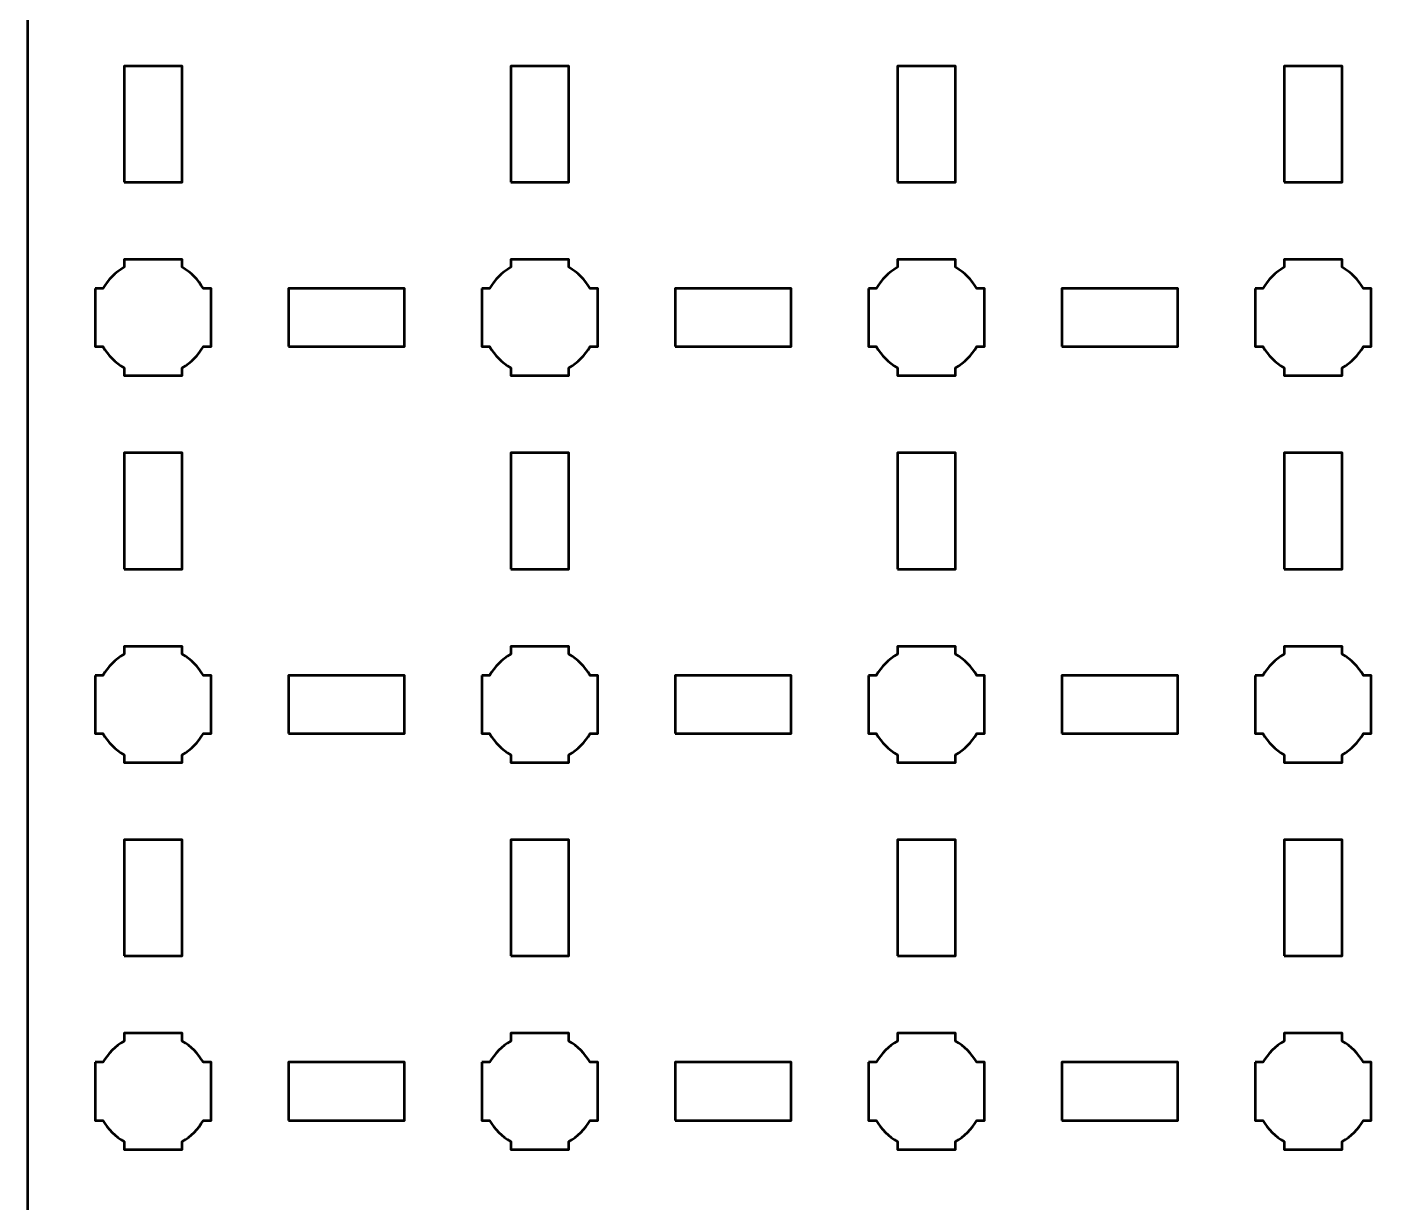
# Model space of a CAD drawing. Header units: centimetres. Extents: x -40.1 to 19.1, y -39.5 to 9.8.
# Drawn here: x -40.15 to -33.06, y -33.42 to -27.35 of the extents above; entities that cross this region are included whole.
import ezdxf

# ---------------------------------------------------------------- set-up
doc = ezdxf.new("R2010")
doc.units = ezdxf.units.CM
doc.header["$MEASUREMENT"] = 0
doc.layers.add('Layer 1', color=7, linetype='Continuous')

msp = doc.modelspace()

# ---------------------------------------------------------------- linework, layer by layer
at = {"layer": 'Layer 1', "lineweight": 53}
for points in [[(-39.65, -28.15), (-39.35, -28.15), (-39.35, -27.55), (-39.65, -27.55), (-39.65, -28.15)], [(-37.65, -28.15), (-37.35, -28.15), (-37.35, -27.55), (-37.65, -27.55), (-37.65, -28.15)], [(-35.65, -28.15), (-35.35, -28.15), (-35.35, -27.55), (-35.65, -27.55), (-35.65, -28.15)], [(-33.65, -28.15), (-33.35, -28.15), (-33.35, -27.55), (-33.65, -27.55), (-33.65, -28.15)], [(-38.8, -29), (-38.2, -29), (-38.2, -28.7), (-38.8, -28.7), (-38.8, -29)], [(-36.8, -29), (-36.2, -29), (-36.2, -28.7), (-36.8, -28.7), (-36.8, -29)], [(-34.8, -29), (-34.2, -29), (-34.2, -28.7), (-34.8, -28.7), (-34.8, -29)], [(-39.65, -30.15), (-39.35, -30.15), (-39.35, -29.55), (-39.65, -29.55), (-39.65, -30.15)], [(-37.65, -30.15), (-37.35, -30.15), (-37.35, -29.55), (-37.65, -29.55), (-37.65, -30.15)], [(-35.65, -30.15), (-35.35, -30.15), (-35.35, -29.55), (-35.65, -29.55), (-35.65, -30.15)], [(-33.65, -30.15), (-33.35, -30.15), (-33.35, -29.55), (-33.65, -29.55), (-33.65, -30.15)], [(-38.8, -31), (-38.2, -31), (-38.2, -30.7), (-38.8, -30.7), (-38.8, -31)], [(-36.8, -31), (-36.2, -31), (-36.2, -30.7), (-36.8, -30.7), (-36.8, -31)], [(-34.8, -31), (-34.2, -31), (-34.2, -30.7), (-34.8, -30.7), (-34.8, -31)], [(-39.65, -32.15), (-39.35, -32.15), (-39.35, -31.55), (-39.65, -31.55), (-39.65, -32.15)], [(-37.65, -32.15), (-37.35, -32.15), (-37.35, -31.55), (-37.65, -31.55), (-37.65, -32.15)], [(-35.65, -32.15), (-35.35, -32.15), (-35.35, -31.55), (-35.65, -31.55), (-35.65, -32.15)], [(-33.65, -32.15), (-33.35, -32.15), (-33.35, -31.55), (-33.65, -31.55), (-33.65, -32.15)], [(-38.8, -33), (-38.2, -33), (-38.2, -32.7), (-38.8, -32.7), (-38.8, -33)], [(-36.8, -33), (-36.2, -33), (-36.2, -32.7), (-36.8, -32.7), (-36.8, -33)], [(-34.8, -33), (-34.2, -33), (-34.2, -32.7), (-34.8, -32.7), (-34.8, -33)]]:
    msp.add_lwpolyline(points, close=True, dxfattribs=at)
for points, knots in [([(-40.15, -39), (-40.15, -39), (-40.15, 9.3), (-40.15, 9.3), (-40.15, 9.3), (-40.15, 9.57609), (-39.92609, 9.8), (-39.65, 9.8), (-39.65, 9.8), (-39.65, 9.8), (18.65, 9.8), (18.65, 9.8), (18.65, 9.8), (18.92609, 9.8), (19.15, 9.57609), (19.15, 9.3), (19.15, 9.3), (19.15, 9.3), (19.15, -39), (19.15, -39), (19.15, -39), (19.15, -39.27609), (18.92609, -39.5), (18.65, -39.5), (18.65, -39.5), (18.65, -39.5), (-39.65, -39.5), (-39.65, -39.5), (-39.65, -39.5), (-39.92609, -39.5), (-40.15, -39.27609), (-40.15, -39)], [0, 0, 0, 0, 0.125, 0.125, 0.125, 0.125, 0.25, 0.25, 0.25, 0.25, 0.375, 0.375, 0.375, 0.375, 0.5, 0.5, 0.5, 0.5, 0.625, 0.625, 0.625, 0.625, 0.75, 0.75, 0.75, 0.75, 0.875, 0.875, 0.875, 0.875, 1, 1, 1, 1]), ([(-39.8, -28.7), (-39.8, -28.7), (-39.75985, -28.7), (-39.75985, -28.7), (-39.75985, -28.7), (-39.7335, -28.65447), (-39.69553, -28.6165), (-39.65, -28.59015), (-39.65, -28.59015), (-39.65, -28.59015), (-39.65, -28.55), (-39.65, -28.55), (-39.65, -28.55), (-39.65, -28.55), (-39.5, -28.55), (-39.5, -28.55), (-39.5, -28.55), (-39.5, -28.55), (-39.35, -28.55), (-39.35, -28.55), (-39.35, -28.55), (-39.35, -28.55), (-39.35, -28.59015), (-39.35, -28.59015), (-39.35, -28.59015), (-39.30447, -28.6165), (-39.2665, -28.65447), (-39.24015, -28.7), (-39.24015, -28.7), (-39.24015, -28.7), (-39.2, -28.7), (-39.2, -28.7), (-39.2, -28.7), (-39.2, -28.7), (-39.2, -28.85), (-39.2, -28.85), (-39.2, -28.85), (-39.2, -28.85), (-39.2, -29), (-39.2, -29), (-39.2, -29), (-39.2, -29), (-39.24015, -29), (-39.24015, -29), (-39.24015, -29), (-39.2665, -29.04553), (-39.30447, -29.0835), (-39.35, -29.10985), (-39.35, -29.10985), (-39.35, -29.10985), (-39.35, -29.15), (-39.35, -29.15), (-39.35, -29.15), (-39.35, -29.15), (-39.5, -29.15), (-39.5, -29.15), (-39.5, -29.15), (-39.5, -29.15), (-39.65, -29.15), (-39.65, -29.15), (-39.65, -29.15), (-39.65, -29.15), (-39.65, -29.10985), (-39.65, -29.10985), (-39.65, -29.10985), (-39.69553, -29.0835), (-39.7335, -29.04553), (-39.75985, -29), (-39.75985, -29), (-39.75985, -29), (-39.8, -29), (-39.8, -29), (-39.8, -29), (-39.8, -29), (-39.8, -28.85), (-39.8, -28.85), (-39.8, -28.85), (-39.8, -28.85), (-39.8, -28.7), (-39.8, -28.7)], [0, 0, 0, 0, 0.05, 0.05, 0.05, 0.05, 0.1, 0.1, 0.1, 0.1, 0.15, 0.15, 0.15, 0.15, 0.2, 0.2, 0.2, 0.2, 0.25, 0.25, 0.25, 0.25, 0.3, 0.3, 0.3, 0.3, 0.35, 0.35, 0.35, 0.35, 0.4, 0.4, 0.4, 0.4, 0.45, 0.45, 0.45, 0.45, 0.5, 0.5, 0.5, 0.5, 0.55, 0.55, 0.55, 0.55, 0.6, 0.6, 0.6, 0.6, 0.65, 0.65, 0.65, 0.65, 0.7, 0.7, 0.7, 0.7, 0.75, 0.75, 0.75, 0.75, 0.8, 0.8, 0.8, 0.8, 0.85, 0.85, 0.85, 0.85, 0.9, 0.9, 0.9, 0.9, 0.95, 0.95, 0.95, 0.95, 1, 1, 1, 1]), ([(-37.8, -28.7), (-37.8, -28.7), (-37.75985, -28.7), (-37.75985, -28.7), (-37.75985, -28.7), (-37.7335, -28.65447), (-37.69553, -28.6165), (-37.65, -28.59015), (-37.65, -28.59015), (-37.65, -28.59015), (-37.65, -28.55), (-37.65, -28.55), (-37.65, -28.55), (-37.65, -28.55), (-37.5, -28.55), (-37.5, -28.55), (-37.5, -28.55), (-37.5, -28.55), (-37.35, -28.55), (-37.35, -28.55), (-37.35, -28.55), (-37.35, -28.55), (-37.35, -28.59015), (-37.35, -28.59015), (-37.35, -28.59015), (-37.30447, -28.6165), (-37.2665, -28.65447), (-37.24015, -28.7), (-37.24015, -28.7), (-37.24015, -28.7), (-37.2, -28.7), (-37.2, -28.7), (-37.2, -28.7), (-37.2, -28.7), (-37.2, -28.85), (-37.2, -28.85), (-37.2, -28.85), (-37.2, -28.85), (-37.2, -29), (-37.2, -29), (-37.2, -29), (-37.2, -29), (-37.24015, -29), (-37.24015, -29), (-37.24015, -29), (-37.2665, -29.04553), (-37.30447, -29.0835), (-37.35, -29.10985), (-37.35, -29.10985), (-37.35, -29.10985), (-37.35, -29.15), (-37.35, -29.15), (-37.35, -29.15), (-37.35, -29.15), (-37.5, -29.15), (-37.5, -29.15), (-37.5, -29.15), (-37.5, -29.15), (-37.65, -29.15), (-37.65, -29.15), (-37.65, -29.15), (-37.65, -29.15), (-37.65, -29.10985), (-37.65, -29.10985), (-37.65, -29.10985), (-37.69553, -29.0835), (-37.7335, -29.04553), (-37.75985, -29), (-37.75985, -29), (-37.75985, -29), (-37.8, -29), (-37.8, -29), (-37.8, -29), (-37.8, -29), (-37.8, -28.85), (-37.8, -28.85), (-37.8, -28.85), (-37.8, -28.85), (-37.8, -28.7), (-37.8, -28.7)], [0, 0, 0, 0, 0.05, 0.05, 0.05, 0.05, 0.1, 0.1, 0.1, 0.1, 0.15, 0.15, 0.15, 0.15, 0.2, 0.2, 0.2, 0.2, 0.25, 0.25, 0.25, 0.25, 0.3, 0.3, 0.3, 0.3, 0.35, 0.35, 0.35, 0.35, 0.4, 0.4, 0.4, 0.4, 0.45, 0.45, 0.45, 0.45, 0.5, 0.5, 0.5, 0.5, 0.55, 0.55, 0.55, 0.55, 0.6, 0.6, 0.6, 0.6, 0.65, 0.65, 0.65, 0.65, 0.7, 0.7, 0.7, 0.7, 0.75, 0.75, 0.75, 0.75, 0.8, 0.8, 0.8, 0.8, 0.85, 0.85, 0.85, 0.85, 0.9, 0.9, 0.9, 0.9, 0.95, 0.95, 0.95, 0.95, 1, 1, 1, 1]), ([(-35.8, -28.7), (-35.8, -28.7), (-35.75985, -28.7), (-35.75985, -28.7), (-35.75985, -28.7), (-35.7335, -28.65447), (-35.69553, -28.6165), (-35.65, -28.59015), (-35.65, -28.59015), (-35.65, -28.59015), (-35.65, -28.55), (-35.65, -28.55), (-35.65, -28.55), (-35.65, -28.55), (-35.5, -28.55), (-35.5, -28.55), (-35.5, -28.55), (-35.5, -28.55), (-35.35, -28.55), (-35.35, -28.55), (-35.35, -28.55), (-35.35, -28.55), (-35.35, -28.59015), (-35.35, -28.59015), (-35.35, -28.59015), (-35.30447, -28.6165), (-35.2665, -28.65447), (-35.24015, -28.7), (-35.24015, -28.7), (-35.24015, -28.7), (-35.2, -28.7), (-35.2, -28.7), (-35.2, -28.7), (-35.2, -28.7), (-35.2, -28.85), (-35.2, -28.85), (-35.2, -28.85), (-35.2, -28.85), (-35.2, -29), (-35.2, -29), (-35.2, -29), (-35.2, -29), (-35.24015, -29), (-35.24015, -29), (-35.24015, -29), (-35.2665, -29.04553), (-35.30447, -29.0835), (-35.35, -29.10985), (-35.35, -29.10985), (-35.35, -29.10985), (-35.35, -29.15), (-35.35, -29.15), (-35.35, -29.15), (-35.35, -29.15), (-35.5, -29.15), (-35.5, -29.15), (-35.5, -29.15), (-35.5, -29.15), (-35.65, -29.15), (-35.65, -29.15), (-35.65, -29.15), (-35.65, -29.15), (-35.65, -29.10985), (-35.65, -29.10985), (-35.65, -29.10985), (-35.69553, -29.0835), (-35.7335, -29.04553), (-35.75985, -29), (-35.75985, -29), (-35.75985, -29), (-35.8, -29), (-35.8, -29), (-35.8, -29), (-35.8, -29), (-35.8, -28.85), (-35.8, -28.85), (-35.8, -28.85), (-35.8, -28.85), (-35.8, -28.7), (-35.8, -28.7)], [0, 0, 0, 0, 0.05, 0.05, 0.05, 0.05, 0.1, 0.1, 0.1, 0.1, 0.15, 0.15, 0.15, 0.15, 0.2, 0.2, 0.2, 0.2, 0.25, 0.25, 0.25, 0.25, 0.3, 0.3, 0.3, 0.3, 0.35, 0.35, 0.35, 0.35, 0.4, 0.4, 0.4, 0.4, 0.45, 0.45, 0.45, 0.45, 0.5, 0.5, 0.5, 0.5, 0.55, 0.55, 0.55, 0.55, 0.6, 0.6, 0.6, 0.6, 0.65, 0.65, 0.65, 0.65, 0.7, 0.7, 0.7, 0.7, 0.75, 0.75, 0.75, 0.75, 0.8, 0.8, 0.8, 0.8, 0.85, 0.85, 0.85, 0.85, 0.9, 0.9, 0.9, 0.9, 0.95, 0.95, 0.95, 0.95, 1, 1, 1, 1]), ([(-33.8, -28.7), (-33.8, -28.7), (-33.75985, -28.7), (-33.75985, -28.7), (-33.75985, -28.7), (-33.7335, -28.65447), (-33.69553, -28.6165), (-33.65, -28.59015), (-33.65, -28.59015), (-33.65, -28.59015), (-33.65, -28.55), (-33.65, -28.55), (-33.65, -28.55), (-33.65, -28.55), (-33.5, -28.55), (-33.5, -28.55), (-33.5, -28.55), (-33.5, -28.55), (-33.35, -28.55), (-33.35, -28.55), (-33.35, -28.55), (-33.35, -28.55), (-33.35, -28.59015), (-33.35, -28.59015), (-33.35, -28.59015), (-33.30447, -28.6165), (-33.2665, -28.65447), (-33.24015, -28.7), (-33.24015, -28.7), (-33.24015, -28.7), (-33.2, -28.7), (-33.2, -28.7), (-33.2, -28.7), (-33.2, -28.7), (-33.2, -28.85), (-33.2, -28.85), (-33.2, -28.85), (-33.2, -28.85), (-33.2, -29), (-33.2, -29), (-33.2, -29), (-33.2, -29), (-33.24015, -29), (-33.24015, -29), (-33.24015, -29), (-33.2665, -29.04553), (-33.30447, -29.0835), (-33.35, -29.10985), (-33.35, -29.10985), (-33.35, -29.10985), (-33.35, -29.15), (-33.35, -29.15), (-33.35, -29.15), (-33.35, -29.15), (-33.5, -29.15), (-33.5, -29.15), (-33.5, -29.15), (-33.5, -29.15), (-33.65, -29.15), (-33.65, -29.15), (-33.65, -29.15), (-33.65, -29.15), (-33.65, -29.10985), (-33.65, -29.10985), (-33.65, -29.10985), (-33.69553, -29.0835), (-33.7335, -29.04553), (-33.75985, -29), (-33.75985, -29), (-33.75985, -29), (-33.8, -29), (-33.8, -29), (-33.8, -29), (-33.8, -29), (-33.8, -28.85), (-33.8, -28.85), (-33.8, -28.85), (-33.8, -28.85), (-33.8, -28.7), (-33.8, -28.7)], [0, 0, 0, 0, 0.05, 0.05, 0.05, 0.05, 0.1, 0.1, 0.1, 0.1, 0.15, 0.15, 0.15, 0.15, 0.2, 0.2, 0.2, 0.2, 0.25, 0.25, 0.25, 0.25, 0.3, 0.3, 0.3, 0.3, 0.35, 0.35, 0.35, 0.35, 0.4, 0.4, 0.4, 0.4, 0.45, 0.45, 0.45, 0.45, 0.5, 0.5, 0.5, 0.5, 0.55, 0.55, 0.55, 0.55, 0.6, 0.6, 0.6, 0.6, 0.65, 0.65, 0.65, 0.65, 0.7, 0.7, 0.7, 0.7, 0.75, 0.75, 0.75, 0.75, 0.8, 0.8, 0.8, 0.8, 0.85, 0.85, 0.85, 0.85, 0.9, 0.9, 0.9, 0.9, 0.95, 0.95, 0.95, 0.95, 1, 1, 1, 1]), ([(-39.8, -30.7), (-39.8, -30.7), (-39.75985, -30.7), (-39.75985, -30.7), (-39.75985, -30.7), (-39.7335, -30.65447), (-39.69553, -30.6165), (-39.65, -30.59015), (-39.65, -30.59015), (-39.65, -30.59015), (-39.65, -30.55), (-39.65, -30.55), (-39.65, -30.55), (-39.65, -30.55), (-39.5, -30.55), (-39.5, -30.55), (-39.5, -30.55), (-39.5, -30.55), (-39.35, -30.55), (-39.35, -30.55), (-39.35, -30.55), (-39.35, -30.55), (-39.35, -30.59015), (-39.35, -30.59015), (-39.35, -30.59015), (-39.30447, -30.6165), (-39.2665, -30.65447), (-39.24015, -30.7), (-39.24015, -30.7), (-39.24015, -30.7), (-39.2, -30.7), (-39.2, -30.7), (-39.2, -30.7), (-39.2, -30.7), (-39.2, -30.85), (-39.2, -30.85), (-39.2, -30.85), (-39.2, -30.85), (-39.2, -31), (-39.2, -31), (-39.2, -31), (-39.2, -31), (-39.24015, -31), (-39.24015, -31), (-39.24015, -31), (-39.2665, -31.04553), (-39.30447, -31.0835), (-39.35, -31.10985), (-39.35, -31.10985), (-39.35, -31.10985), (-39.35, -31.15), (-39.35, -31.15), (-39.35, -31.15), (-39.35, -31.15), (-39.5, -31.15), (-39.5, -31.15), (-39.5, -31.15), (-39.5, -31.15), (-39.65, -31.15), (-39.65, -31.15), (-39.65, -31.15), (-39.65, -31.15), (-39.65, -31.10985), (-39.65, -31.10985), (-39.65, -31.10985), (-39.69553, -31.0835), (-39.7335, -31.04553), (-39.75985, -31), (-39.75985, -31), (-39.75985, -31), (-39.8, -31), (-39.8, -31), (-39.8, -31), (-39.8, -31), (-39.8, -30.85), (-39.8, -30.85), (-39.8, -30.85), (-39.8, -30.85), (-39.8, -30.7), (-39.8, -30.7)], [0, 0, 0, 0, 0.05, 0.05, 0.05, 0.05, 0.1, 0.1, 0.1, 0.1, 0.15, 0.15, 0.15, 0.15, 0.2, 0.2, 0.2, 0.2, 0.25, 0.25, 0.25, 0.25, 0.3, 0.3, 0.3, 0.3, 0.35, 0.35, 0.35, 0.35, 0.4, 0.4, 0.4, 0.4, 0.45, 0.45, 0.45, 0.45, 0.5, 0.5, 0.5, 0.5, 0.55, 0.55, 0.55, 0.55, 0.6, 0.6, 0.6, 0.6, 0.65, 0.65, 0.65, 0.65, 0.7, 0.7, 0.7, 0.7, 0.75, 0.75, 0.75, 0.75, 0.8, 0.8, 0.8, 0.8, 0.85, 0.85, 0.85, 0.85, 0.9, 0.9, 0.9, 0.9, 0.95, 0.95, 0.95, 0.95, 1, 1, 1, 1]), ([(-37.8, -30.7), (-37.8, -30.7), (-37.75985, -30.7), (-37.75985, -30.7), (-37.75985, -30.7), (-37.7335, -30.65447), (-37.69553, -30.6165), (-37.65, -30.59015), (-37.65, -30.59015), (-37.65, -30.59015), (-37.65, -30.55), (-37.65, -30.55), (-37.65, -30.55), (-37.65, -30.55), (-37.5, -30.55), (-37.5, -30.55), (-37.5, -30.55), (-37.5, -30.55), (-37.35, -30.55), (-37.35, -30.55), (-37.35, -30.55), (-37.35, -30.55), (-37.35, -30.59015), (-37.35, -30.59015), (-37.35, -30.59015), (-37.30447, -30.6165), (-37.2665, -30.65447), (-37.24015, -30.7), (-37.24015, -30.7), (-37.24015, -30.7), (-37.2, -30.7), (-37.2, -30.7), (-37.2, -30.7), (-37.2, -30.7), (-37.2, -30.85), (-37.2, -30.85), (-37.2, -30.85), (-37.2, -30.85), (-37.2, -31), (-37.2, -31), (-37.2, -31), (-37.2, -31), (-37.24015, -31), (-37.24015, -31), (-37.24015, -31), (-37.2665, -31.04553), (-37.30447, -31.0835), (-37.35, -31.10985), (-37.35, -31.10985), (-37.35, -31.10985), (-37.35, -31.15), (-37.35, -31.15), (-37.35, -31.15), (-37.35, -31.15), (-37.5, -31.15), (-37.5, -31.15), (-37.5, -31.15), (-37.5, -31.15), (-37.65, -31.15), (-37.65, -31.15), (-37.65, -31.15), (-37.65, -31.15), (-37.65, -31.10985), (-37.65, -31.10985), (-37.65, -31.10985), (-37.69553, -31.0835), (-37.7335, -31.04553), (-37.75985, -31), (-37.75985, -31), (-37.75985, -31), (-37.8, -31), (-37.8, -31), (-37.8, -31), (-37.8, -31), (-37.8, -30.85), (-37.8, -30.85), (-37.8, -30.85), (-37.8, -30.85), (-37.8, -30.7), (-37.8, -30.7)], [0, 0, 0, 0, 0.05, 0.05, 0.05, 0.05, 0.1, 0.1, 0.1, 0.1, 0.15, 0.15, 0.15, 0.15, 0.2, 0.2, 0.2, 0.2, 0.25, 0.25, 0.25, 0.25, 0.3, 0.3, 0.3, 0.3, 0.35, 0.35, 0.35, 0.35, 0.4, 0.4, 0.4, 0.4, 0.45, 0.45, 0.45, 0.45, 0.5, 0.5, 0.5, 0.5, 0.55, 0.55, 0.55, 0.55, 0.6, 0.6, 0.6, 0.6, 0.65, 0.65, 0.65, 0.65, 0.7, 0.7, 0.7, 0.7, 0.75, 0.75, 0.75, 0.75, 0.8, 0.8, 0.8, 0.8, 0.85, 0.85, 0.85, 0.85, 0.9, 0.9, 0.9, 0.9, 0.95, 0.95, 0.95, 0.95, 1, 1, 1, 1]), ([(-35.8, -30.7), (-35.8, -30.7), (-35.75985, -30.7), (-35.75985, -30.7), (-35.75985, -30.7), (-35.7335, -30.65447), (-35.69553, -30.6165), (-35.65, -30.59015), (-35.65, -30.59015), (-35.65, -30.59015), (-35.65, -30.55), (-35.65, -30.55), (-35.65, -30.55), (-35.65, -30.55), (-35.5, -30.55), (-35.5, -30.55), (-35.5, -30.55), (-35.5, -30.55), (-35.35, -30.55), (-35.35, -30.55), (-35.35, -30.55), (-35.35, -30.55), (-35.35, -30.59015), (-35.35, -30.59015), (-35.35, -30.59015), (-35.30447, -30.6165), (-35.2665, -30.65447), (-35.24015, -30.7), (-35.24015, -30.7), (-35.24015, -30.7), (-35.2, -30.7), (-35.2, -30.7), (-35.2, -30.7), (-35.2, -30.7), (-35.2, -30.85), (-35.2, -30.85), (-35.2, -30.85), (-35.2, -30.85), (-35.2, -31), (-35.2, -31), (-35.2, -31), (-35.2, -31), (-35.24015, -31), (-35.24015, -31), (-35.24015, -31), (-35.2665, -31.04553), (-35.30447, -31.0835), (-35.35, -31.10985), (-35.35, -31.10985), (-35.35, -31.10985), (-35.35, -31.15), (-35.35, -31.15), (-35.35, -31.15), (-35.35, -31.15), (-35.5, -31.15), (-35.5, -31.15), (-35.5, -31.15), (-35.5, -31.15), (-35.65, -31.15), (-35.65, -31.15), (-35.65, -31.15), (-35.65, -31.15), (-35.65, -31.10985), (-35.65, -31.10985), (-35.65, -31.10985), (-35.69553, -31.0835), (-35.7335, -31.04553), (-35.75985, -31), (-35.75985, -31), (-35.75985, -31), (-35.8, -31), (-35.8, -31), (-35.8, -31), (-35.8, -31), (-35.8, -30.85), (-35.8, -30.85), (-35.8, -30.85), (-35.8, -30.85), (-35.8, -30.7), (-35.8, -30.7)], [0, 0, 0, 0, 0.05, 0.05, 0.05, 0.05, 0.1, 0.1, 0.1, 0.1, 0.15, 0.15, 0.15, 0.15, 0.2, 0.2, 0.2, 0.2, 0.25, 0.25, 0.25, 0.25, 0.3, 0.3, 0.3, 0.3, 0.35, 0.35, 0.35, 0.35, 0.4, 0.4, 0.4, 0.4, 0.45, 0.45, 0.45, 0.45, 0.5, 0.5, 0.5, 0.5, 0.55, 0.55, 0.55, 0.55, 0.6, 0.6, 0.6, 0.6, 0.65, 0.65, 0.65, 0.65, 0.7, 0.7, 0.7, 0.7, 0.75, 0.75, 0.75, 0.75, 0.8, 0.8, 0.8, 0.8, 0.85, 0.85, 0.85, 0.85, 0.9, 0.9, 0.9, 0.9, 0.95, 0.95, 0.95, 0.95, 1, 1, 1, 1]), ([(-33.8, -30.7), (-33.8, -30.7), (-33.75985, -30.7), (-33.75985, -30.7), (-33.75985, -30.7), (-33.7335, -30.65447), (-33.69553, -30.6165), (-33.65, -30.59015), (-33.65, -30.59015), (-33.65, -30.59015), (-33.65, -30.55), (-33.65, -30.55), (-33.65, -30.55), (-33.65, -30.55), (-33.5, -30.55), (-33.5, -30.55), (-33.5, -30.55), (-33.5, -30.55), (-33.35, -30.55), (-33.35, -30.55), (-33.35, -30.55), (-33.35, -30.55), (-33.35, -30.59015), (-33.35, -30.59015), (-33.35, -30.59015), (-33.30447, -30.6165), (-33.2665, -30.65447), (-33.24015, -30.7), (-33.24015, -30.7), (-33.24015, -30.7), (-33.2, -30.7), (-33.2, -30.7), (-33.2, -30.7), (-33.2, -30.7), (-33.2, -30.85), (-33.2, -30.85), (-33.2, -30.85), (-33.2, -30.85), (-33.2, -31), (-33.2, -31), (-33.2, -31), (-33.2, -31), (-33.24015, -31), (-33.24015, -31), (-33.24015, -31), (-33.2665, -31.04553), (-33.30447, -31.0835), (-33.35, -31.10985), (-33.35, -31.10985), (-33.35, -31.10985), (-33.35, -31.15), (-33.35, -31.15), (-33.35, -31.15), (-33.35, -31.15), (-33.5, -31.15), (-33.5, -31.15), (-33.5, -31.15), (-33.5, -31.15), (-33.65, -31.15), (-33.65, -31.15), (-33.65, -31.15), (-33.65, -31.15), (-33.65, -31.10985), (-33.65, -31.10985), (-33.65, -31.10985), (-33.69553, -31.0835), (-33.7335, -31.04553), (-33.75985, -31), (-33.75985, -31), (-33.75985, -31), (-33.8, -31), (-33.8, -31), (-33.8, -31), (-33.8, -31), (-33.8, -30.85), (-33.8, -30.85), (-33.8, -30.85), (-33.8, -30.85), (-33.8, -30.7), (-33.8, -30.7)], [0, 0, 0, 0, 0.05, 0.05, 0.05, 0.05, 0.1, 0.1, 0.1, 0.1, 0.15, 0.15, 0.15, 0.15, 0.2, 0.2, 0.2, 0.2, 0.25, 0.25, 0.25, 0.25, 0.3, 0.3, 0.3, 0.3, 0.35, 0.35, 0.35, 0.35, 0.4, 0.4, 0.4, 0.4, 0.45, 0.45, 0.45, 0.45, 0.5, 0.5, 0.5, 0.5, 0.55, 0.55, 0.55, 0.55, 0.6, 0.6, 0.6, 0.6, 0.65, 0.65, 0.65, 0.65, 0.7, 0.7, 0.7, 0.7, 0.75, 0.75, 0.75, 0.75, 0.8, 0.8, 0.8, 0.8, 0.85, 0.85, 0.85, 0.85, 0.9, 0.9, 0.9, 0.9, 0.95, 0.95, 0.95, 0.95, 1, 1, 1, 1]), ([(-39.8, -32.7), (-39.8, -32.7), (-39.75985, -32.7), (-39.75985, -32.7), (-39.75985, -32.7), (-39.7335, -32.65447), (-39.69553, -32.6165), (-39.65, -32.59015), (-39.65, -32.59015), (-39.65, -32.59015), (-39.65, -32.55), (-39.65, -32.55), (-39.65, -32.55), (-39.65, -32.55), (-39.5, -32.55), (-39.5, -32.55), (-39.5, -32.55), (-39.5, -32.55), (-39.35, -32.55), (-39.35, -32.55), (-39.35, -32.55), (-39.35, -32.55), (-39.35, -32.59015), (-39.35, -32.59015), (-39.35, -32.59015), (-39.30447, -32.6165), (-39.2665, -32.65447), (-39.24015, -32.7), (-39.24015, -32.7), (-39.24015, -32.7), (-39.2, -32.7), (-39.2, -32.7), (-39.2, -32.7), (-39.2, -32.7), (-39.2, -32.85), (-39.2, -32.85), (-39.2, -32.85), (-39.2, -32.85), (-39.2, -33), (-39.2, -33), (-39.2, -33), (-39.2, -33), (-39.24015, -33), (-39.24015, -33), (-39.24015, -33), (-39.2665, -33.04553), (-39.30447, -33.0835), (-39.35, -33.10985), (-39.35, -33.10985), (-39.35, -33.10985), (-39.35, -33.15), (-39.35, -33.15), (-39.35, -33.15), (-39.35, -33.15), (-39.5, -33.15), (-39.5, -33.15), (-39.5, -33.15), (-39.5, -33.15), (-39.65, -33.15), (-39.65, -33.15), (-39.65, -33.15), (-39.65, -33.15), (-39.65, -33.10985), (-39.65, -33.10985), (-39.65, -33.10985), (-39.69553, -33.0835), (-39.7335, -33.04553), (-39.75985, -33), (-39.75985, -33), (-39.75985, -33), (-39.8, -33), (-39.8, -33), (-39.8, -33), (-39.8, -33), (-39.8, -32.85), (-39.8, -32.85), (-39.8, -32.85), (-39.8, -32.85), (-39.8, -32.7), (-39.8, -32.7)], [0, 0, 0, 0, 0.05, 0.05, 0.05, 0.05, 0.1, 0.1, 0.1, 0.1, 0.15, 0.15, 0.15, 0.15, 0.2, 0.2, 0.2, 0.2, 0.25, 0.25, 0.25, 0.25, 0.3, 0.3, 0.3, 0.3, 0.35, 0.35, 0.35, 0.35, 0.4, 0.4, 0.4, 0.4, 0.45, 0.45, 0.45, 0.45, 0.5, 0.5, 0.5, 0.5, 0.55, 0.55, 0.55, 0.55, 0.6, 0.6, 0.6, 0.6, 0.65, 0.65, 0.65, 0.65, 0.7, 0.7, 0.7, 0.7, 0.75, 0.75, 0.75, 0.75, 0.8, 0.8, 0.8, 0.8, 0.85, 0.85, 0.85, 0.85, 0.9, 0.9, 0.9, 0.9, 0.95, 0.95, 0.95, 0.95, 1, 1, 1, 1]), ([(-37.8, -32.7), (-37.8, -32.7), (-37.75985, -32.7), (-37.75985, -32.7), (-37.75985, -32.7), (-37.7335, -32.65447), (-37.69553, -32.6165), (-37.65, -32.59015), (-37.65, -32.59015), (-37.65, -32.59015), (-37.65, -32.55), (-37.65, -32.55), (-37.65, -32.55), (-37.65, -32.55), (-37.5, -32.55), (-37.5, -32.55), (-37.5, -32.55), (-37.5, -32.55), (-37.35, -32.55), (-37.35, -32.55), (-37.35, -32.55), (-37.35, -32.55), (-37.35, -32.59015), (-37.35, -32.59015), (-37.35, -32.59015), (-37.30447, -32.6165), (-37.2665, -32.65447), (-37.24015, -32.7), (-37.24015, -32.7), (-37.24015, -32.7), (-37.2, -32.7), (-37.2, -32.7), (-37.2, -32.7), (-37.2, -32.7), (-37.2, -32.85), (-37.2, -32.85), (-37.2, -32.85), (-37.2, -32.85), (-37.2, -33), (-37.2, -33), (-37.2, -33), (-37.2, -33), (-37.24015, -33), (-37.24015, -33), (-37.24015, -33), (-37.2665, -33.04553), (-37.30447, -33.0835), (-37.35, -33.10985), (-37.35, -33.10985), (-37.35, -33.10985), (-37.35, -33.15), (-37.35, -33.15), (-37.35, -33.15), (-37.35, -33.15), (-37.5, -33.15), (-37.5, -33.15), (-37.5, -33.15), (-37.5, -33.15), (-37.65, -33.15), (-37.65, -33.15), (-37.65, -33.15), (-37.65, -33.15), (-37.65, -33.10985), (-37.65, -33.10985), (-37.65, -33.10985), (-37.69553, -33.0835), (-37.7335, -33.04553), (-37.75985, -33), (-37.75985, -33), (-37.75985, -33), (-37.8, -33), (-37.8, -33), (-37.8, -33), (-37.8, -33), (-37.8, -32.85), (-37.8, -32.85), (-37.8, -32.85), (-37.8, -32.85), (-37.8, -32.7), (-37.8, -32.7)], [0, 0, 0, 0, 0.05, 0.05, 0.05, 0.05, 0.1, 0.1, 0.1, 0.1, 0.15, 0.15, 0.15, 0.15, 0.2, 0.2, 0.2, 0.2, 0.25, 0.25, 0.25, 0.25, 0.3, 0.3, 0.3, 0.3, 0.35, 0.35, 0.35, 0.35, 0.4, 0.4, 0.4, 0.4, 0.45, 0.45, 0.45, 0.45, 0.5, 0.5, 0.5, 0.5, 0.55, 0.55, 0.55, 0.55, 0.6, 0.6, 0.6, 0.6, 0.65, 0.65, 0.65, 0.65, 0.7, 0.7, 0.7, 0.7, 0.75, 0.75, 0.75, 0.75, 0.8, 0.8, 0.8, 0.8, 0.85, 0.85, 0.85, 0.85, 0.9, 0.9, 0.9, 0.9, 0.95, 0.95, 0.95, 0.95, 1, 1, 1, 1]), ([(-35.8, -32.7), (-35.8, -32.7), (-35.75985, -32.7), (-35.75985, -32.7), (-35.75985, -32.7), (-35.7335, -32.65447), (-35.69553, -32.6165), (-35.65, -32.59015), (-35.65, -32.59015), (-35.65, -32.59015), (-35.65, -32.55), (-35.65, -32.55), (-35.65, -32.55), (-35.65, -32.55), (-35.5, -32.55), (-35.5, -32.55), (-35.5, -32.55), (-35.5, -32.55), (-35.35, -32.55), (-35.35, -32.55), (-35.35, -32.55), (-35.35, -32.55), (-35.35, -32.59015), (-35.35, -32.59015), (-35.35, -32.59015), (-35.30447, -32.6165), (-35.2665, -32.65447), (-35.24015, -32.7), (-35.24015, -32.7), (-35.24015, -32.7), (-35.2, -32.7), (-35.2, -32.7), (-35.2, -32.7), (-35.2, -32.7), (-35.2, -32.85), (-35.2, -32.85), (-35.2, -32.85), (-35.2, -32.85), (-35.2, -33), (-35.2, -33), (-35.2, -33), (-35.2, -33), (-35.24015, -33), (-35.24015, -33), (-35.24015, -33), (-35.2665, -33.04553), (-35.30447, -33.0835), (-35.35, -33.10985), (-35.35, -33.10985), (-35.35, -33.10985), (-35.35, -33.15), (-35.35, -33.15), (-35.35, -33.15), (-35.35, -33.15), (-35.5, -33.15), (-35.5, -33.15), (-35.5, -33.15), (-35.5, -33.15), (-35.65, -33.15), (-35.65, -33.15), (-35.65, -33.15), (-35.65, -33.15), (-35.65, -33.10985), (-35.65, -33.10985), (-35.65, -33.10985), (-35.69553, -33.0835), (-35.7335, -33.04553), (-35.75985, -33), (-35.75985, -33), (-35.75985, -33), (-35.8, -33), (-35.8, -33), (-35.8, -33), (-35.8, -33), (-35.8, -32.85), (-35.8, -32.85), (-35.8, -32.85), (-35.8, -32.85), (-35.8, -32.7), (-35.8, -32.7)], [0, 0, 0, 0, 0.05, 0.05, 0.05, 0.05, 0.1, 0.1, 0.1, 0.1, 0.15, 0.15, 0.15, 0.15, 0.2, 0.2, 0.2, 0.2, 0.25, 0.25, 0.25, 0.25, 0.3, 0.3, 0.3, 0.3, 0.35, 0.35, 0.35, 0.35, 0.4, 0.4, 0.4, 0.4, 0.45, 0.45, 0.45, 0.45, 0.5, 0.5, 0.5, 0.5, 0.55, 0.55, 0.55, 0.55, 0.6, 0.6, 0.6, 0.6, 0.65, 0.65, 0.65, 0.65, 0.7, 0.7, 0.7, 0.7, 0.75, 0.75, 0.75, 0.75, 0.8, 0.8, 0.8, 0.8, 0.85, 0.85, 0.85, 0.85, 0.9, 0.9, 0.9, 0.9, 0.95, 0.95, 0.95, 0.95, 1, 1, 1, 1]), ([(-33.8, -32.7), (-33.8, -32.7), (-33.75985, -32.7), (-33.75985, -32.7), (-33.75985, -32.7), (-33.7335, -32.65447), (-33.69553, -32.6165), (-33.65, -32.59015), (-33.65, -32.59015), (-33.65, -32.59015), (-33.65, -32.55), (-33.65, -32.55), (-33.65, -32.55), (-33.65, -32.55), (-33.5, -32.55), (-33.5, -32.55), (-33.5, -32.55), (-33.5, -32.55), (-33.35, -32.55), (-33.35, -32.55), (-33.35, -32.55), (-33.35, -32.55), (-33.35, -32.59015), (-33.35, -32.59015), (-33.35, -32.59015), (-33.30447, -32.6165), (-33.2665, -32.65447), (-33.24015, -32.7), (-33.24015, -32.7), (-33.24015, -32.7), (-33.2, -32.7), (-33.2, -32.7), (-33.2, -32.7), (-33.2, -32.7), (-33.2, -32.85), (-33.2, -32.85), (-33.2, -32.85), (-33.2, -32.85), (-33.2, -33), (-33.2, -33), (-33.2, -33), (-33.2, -33), (-33.24015, -33), (-33.24015, -33), (-33.24015, -33), (-33.2665, -33.04553), (-33.30447, -33.0835), (-33.35, -33.10985), (-33.35, -33.10985), (-33.35, -33.10985), (-33.35, -33.15), (-33.35, -33.15), (-33.35, -33.15), (-33.35, -33.15), (-33.5, -33.15), (-33.5, -33.15), (-33.5, -33.15), (-33.5, -33.15), (-33.65, -33.15), (-33.65, -33.15), (-33.65, -33.15), (-33.65, -33.15), (-33.65, -33.10985), (-33.65, -33.10985), (-33.65, -33.10985), (-33.69553, -33.0835), (-33.7335, -33.04553), (-33.75985, -33), (-33.75985, -33), (-33.75985, -33), (-33.8, -33), (-33.8, -33), (-33.8, -33), (-33.8, -33), (-33.8, -32.85), (-33.8, -32.85), (-33.8, -32.85), (-33.8, -32.85), (-33.8, -32.7), (-33.8, -32.7)], [0, 0, 0, 0, 0.05, 0.05, 0.05, 0.05, 0.1, 0.1, 0.1, 0.1, 0.15, 0.15, 0.15, 0.15, 0.2, 0.2, 0.2, 0.2, 0.25, 0.25, 0.25, 0.25, 0.3, 0.3, 0.3, 0.3, 0.35, 0.35, 0.35, 0.35, 0.4, 0.4, 0.4, 0.4, 0.45, 0.45, 0.45, 0.45, 0.5, 0.5, 0.5, 0.5, 0.55, 0.55, 0.55, 0.55, 0.6, 0.6, 0.6, 0.6, 0.65, 0.65, 0.65, 0.65, 0.7, 0.7, 0.7, 0.7, 0.75, 0.75, 0.75, 0.75, 0.8, 0.8, 0.8, 0.8, 0.85, 0.85, 0.85, 0.85, 0.9, 0.9, 0.9, 0.9, 0.95, 0.95, 0.95, 0.95, 1, 1, 1, 1])]:
    msp.add_open_spline(points, degree=3, knots=knots, dxfattribs=at)

doc.saveas('drawing.dxf')
